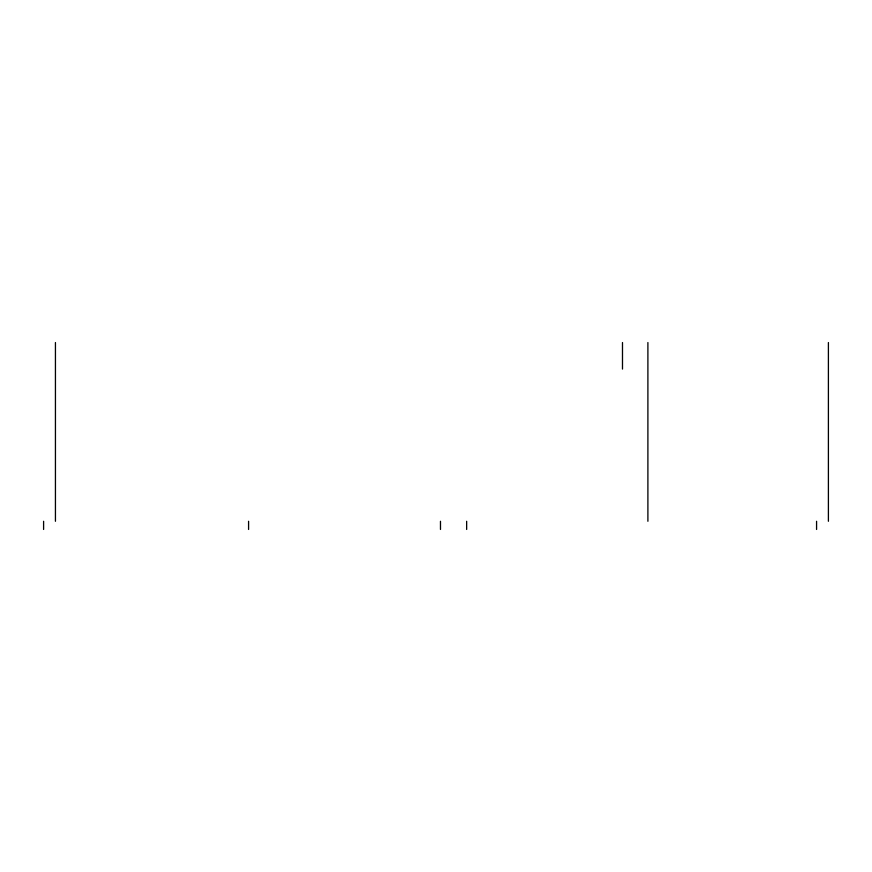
<?xml version="1.0" encoding="UTF-8"?>
<svg xmlns="http://www.w3.org/2000/svg" width="872" height="872" viewBox="0 0 872 872"><rect width="100%" height="100%" fill="white"/><g stroke="black" fill="none" stroke-linecap="round" stroke-linejoin="round"><path stroke-width="1.31" d="M828.4 342.543L828.4 521.282M816.574 521.282L816.574 529.457M647.896 342.543L647.896 521.282M622.488 342.543L622.488 369.074M466.651 521.282L466.651 529.457M440.48 521.282L440.48 529.457M248.585 521.282L248.585 529.457M55.437 342.543L55.437 521.282M43.6 521.282L43.6 529.457"/></g></svg>
